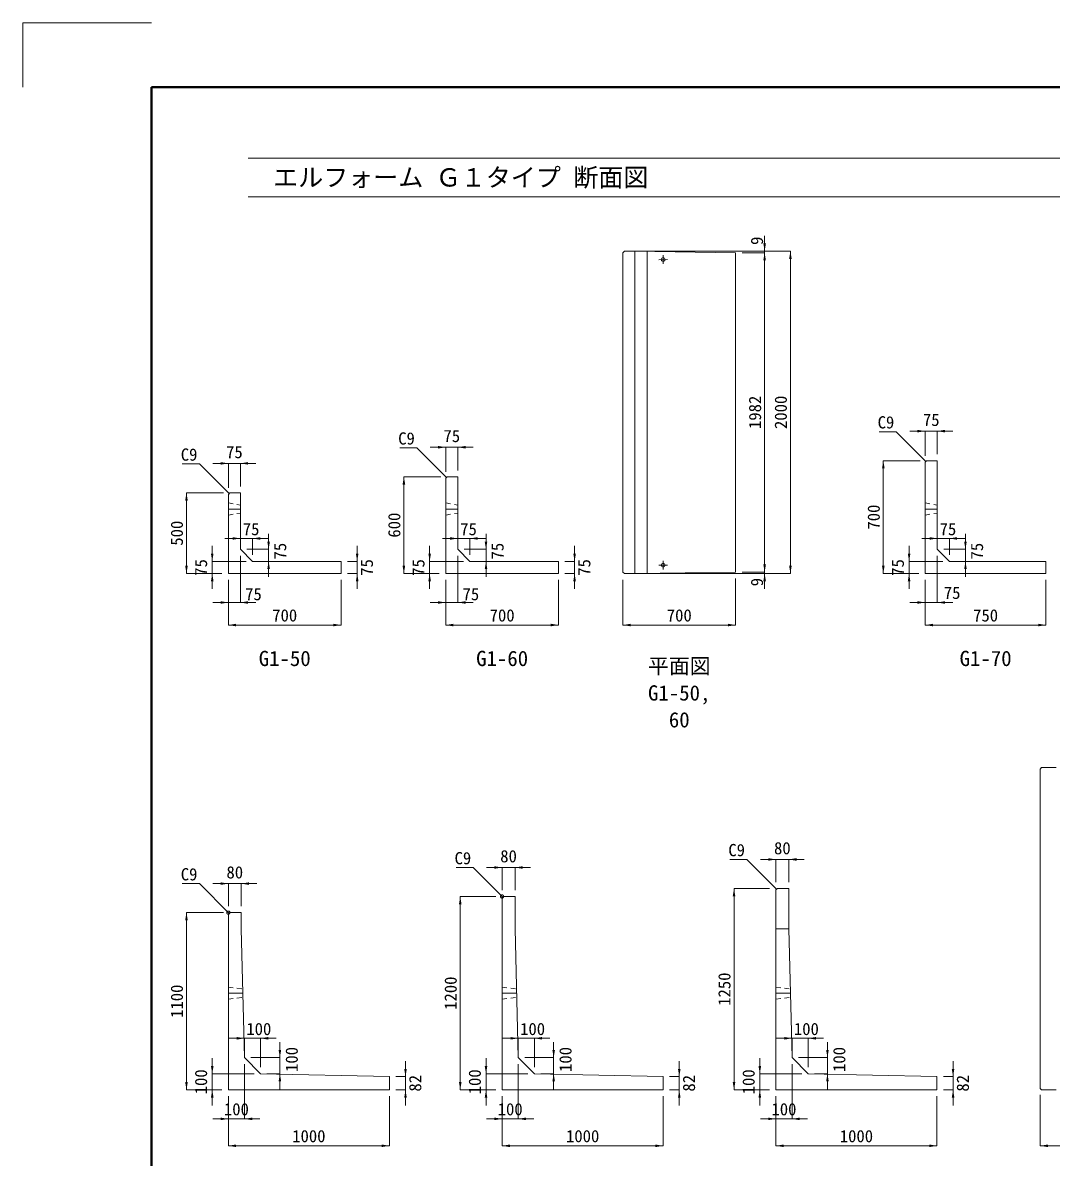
# Model space of a CAD drawing. Units: millimetres at full size, sheet at 1:40. Extents: x 264549 to 304830, y 59360 to 71273.
# Drawn here: x 288030 to 294417, y 64199 to 71240 of the extents above; entities that cross this region are included whole.
import ezdxf
from ezdxf.enums import TextEntityAlignment as Align

# ---------------------------------------------------------------- set-up
doc = ezdxf.new("R2010")
doc.units = ezdxf.units.MM
doc.header["$LTSCALE"] = 40
doc.header["$PDMODE"] = 32
doc.header["$PDSIZE"] = 20
for name, pattern in [('USER1', [10, 6.25, -1.25, 1.25, -1.25]), ('USER2', [1.35, 0.75, -0.6]), ('USER3', [28.575, 19.05, -3.175, 3.175, -3.175])]:
    doc.linetypes.add(name, pattern=pattern)
doc.layers.add('0_2', color=7, linetype='Continuous')
for name, color, linetype, lineweight in [('Defpoints_3', 7, 'Continuous', 13), ('図枠', 7, 'Continuous', 5), ('寸法線', 7, 'Continuous', 13), ('引出線', 4, 'Continuous', 13), ('本体', 2, 'Continuous', 20), ('補助線', 8, 'USER1', 20), ('ｲﾝｻｰﾄ･ｱﾝｶｰ', 3, 'Continuous', 9)]:
    doc.layers.add(name, color=color, linetype=linetype, lineweight=lineweight)
doc.styles.add('ＭＳ ゴシック', font='')
doc.styles.get('ＭＳ ゴシック').set_extended_font_data('MS Gothic')

# ---------------------------------------------------------------- blocks, each defined once
blk = doc.blocks.new('filled_arrow')
at = {"color": 0, "linetype": 'Continuous', "lineweight": -2}
blk.add_solid([(7.5, 1.25), (0, 0), (7.5, -1.25)], dxfattribs=at)

msp = doc.modelspace()

# ---------------------------------------------------------------- linework, layer by layer
at = {"layer": 'Defpoints_3'}
for p, q in [((288029.61, 71240.27), (288829.61, 71240.27)), ((288029.61, 70840.27), (288029.61, 71240.27))]:
    msp.add_line(p, q, dxfattribs=at)
at = {"layer": '図枠', "lineweight": 40}
for p, q in [((288829.61, 59760.27), (288829.61, 70840.27)), ((288829.61, 70840.27), (304429.61, 70840.27))]:
    msp.add_line(p, q, dxfattribs=at)
at = {"layer": '図枠', "lineweight": 13}
for p, q in [((289429.61, 70400.27), (303829.61, 70400.27)), ((289429.61, 70160.27), (303829.61, 70160.27))]:
    msp.add_line(p, q, dxfattribs=at)
at = {"layer": '寸法線'}
for p, q in [((292636.63, 69918.05), (292636.63, 69717.05)), ((291805.63, 69822.05), (292636.63, 69822.05)), ((291871.63, 69822.05), (292796.63, 69822.05)), ((292496.63, 69813.05), (292636.63, 69813.05)), ((292496.63, 69813.05), (292636.63, 69813.05)), ((292636.63, 69813.05), (292636.63, 67831.05)), ((292796.63, 69822.05), (292796.63, 67822.05)), ((293537.63, 68705.44), (293804.63, 68705.44)), ((293633.63, 68553.05), (293633.63, 68705.44)), ((293708.63, 68562.05), (293708.63, 68705.44)), ((290560.63, 68605.44), (290827.63, 68605.44)), ((290656.63, 68453.05), (290656.63, 68605.44)), ((290731.63, 68462.05), (290731.63, 68605.44)), ((293373.63, 67822.05), (293373.63, 68522.05)), ((293602.63, 68522.05), (293373.63, 68522.05)), ((289210.63, 68505.44), (289477.63, 68505.44)), ((289306.63, 68353.05), (289306.63, 68505.44)), ((289381.63, 68362.05), (289381.63, 68505.44)), ((290396.63, 67822.05), (290396.63, 68422.05)), ((290625.63, 68422.05), (290396.63, 68422.05)), ((289046.63, 67822.05), (289046.63, 68322.05)), ((289275.63, 68322.05), (289046.63, 68322.05)), ((289285.63, 68039.49), (289552.63, 68039.49)), ((289381.63, 68012.05), (289381.63, 68039.49)), ((289456.63, 67937.05), (289456.63, 68039.49)), ((289556.63, 68068.05), (289556.63, 67801.05)), ((290635.63, 68039.49), (290902.63, 68039.49)), ((290731.63, 68012.05), (290731.63, 68039.49)), ((290806.63, 67937.05), (290806.63, 68039.49)), ((290906.63, 68068.05), (290906.63, 67801.05)), ((293612.63, 68039.49), (293879.63, 68039.49)), ((293708.63, 68012.05), (293708.63, 68039.49)), ((293783.63, 67937.05), (293783.63, 68039.49)), ((293883.63, 68068.05), (293883.63, 67801.05)), ((289206.63, 67726.05), (289206.63, 67993.05)), ((289421.63, 67972.05), (289556.63, 67972.05)), ((290106.63, 67726.05), (290106.63, 67993.05)), ((290556.63, 67726.05), (290556.63, 67993.05)), ((290771.63, 67972.05), (290906.63, 67972.05)), ((291456.63, 67726.05), (291456.63, 67993.05)), ((293533.63, 67726.05), (293533.63, 67993.05)), ((293748.63, 67972.05), (293883.63, 67972.05)), ((289416.63, 67897.05), (289206.63, 67897.05)), ((289381.63, 67932.05), (289381.63, 67642.05)), ((289496.63, 67897.05), (289556.63, 67897.05)), ((290046.63, 67897.05), (290106.63, 67897.05)), ((290766.63, 67897.05), (290556.63, 67897.05)), ((290731.63, 67932.05), (290731.63, 67642.05)), ((290846.63, 67897.05), (290906.63, 67897.05)), ((291396.63, 67897.05), (291456.63, 67897.05)), ((292636.63, 67726.05), (292636.63, 67927.05)), ((293743.63, 67897.05), (293533.63, 67897.05)), ((293708.63, 67932.05), (293708.63, 67642.05)), ((293823.63, 67897.05), (293883.63, 67897.05)), ((289266.63, 67822.05), (289046.63, 67822.05)), ((289266.63, 67822.05), (289206.63, 67822.05)), ((290046.63, 67822.05), (290106.63, 67822.05)), ((290616.63, 67822.05), (290396.63, 67822.05)), ((290616.63, 67822.05), (290556.63, 67822.05)), ((291396.63, 67822.05), (291456.63, 67822.05)), ((291805.63, 67822.05), (292636.63, 67822.05)), ((292496.63, 67831.05), (292636.63, 67831.05)), ((292496.63, 67831.05), (292636.63, 67831.05)), ((292496.63, 67822.05), (292796.63, 67822.05)), ((293593.63, 67822.05), (293373.63, 67822.05)), ((293593.63, 67822.05), (293533.63, 67822.05)), ((289306.63, 67782.05), (289306.63, 67642.05)), ((289306.63, 67782.05), (289306.63, 67502.05)), ((290006.63, 67782.05), (290006.63, 67502.05)), ((290656.63, 67782.05), (290656.63, 67642.05)), ((290656.63, 67782.05), (290656.63, 67502.05)), ((291356.63, 67782.05), (291356.63, 67502.05)), ((291756.63, 67782.05), (291756.63, 67502.05)), ((292456.63, 67791.05), (292456.63, 67502.05)), ((293633.63, 67782.05), (293633.63, 67642.05)), ((293633.63, 67782.05), (293633.63, 67502.05)), ((294383.63, 67782.05), (294383.63, 67502.05)), ((289210.63, 67642.05), (289477.63, 67642.05)), ((290560.63, 67642.05), (290827.63, 67642.05)), ((293537.63, 67642.05), (293804.63, 67642.05)), ((289306.63, 67502.05), (290006.63, 67502.05)), ((290656.63, 67502.05), (291356.63, 67502.05)), ((291756.63, 67502.05), (292456.63, 67502.05)), ((293633.63, 67502.05), (294383.63, 67502.05)), ((290910.63, 65997.42), (291182.63, 65997.42)), ((291006.63, 65857.42), (291006.63, 65997.42)), ((291086.63, 65857.42), (291086.63, 65997.42)), ((292610.63, 66047.42), (292882.63, 66047.42)), ((292706.63, 65907.42), (292706.63, 66047.42)), ((292786.63, 65907.42), (292786.63, 66047.42)), ((289210.63, 65897.42), (289482.63, 65897.42)), ((289306.63, 65757.42), (289306.63, 65897.42)), ((289386.63, 65757.42), (289386.63, 65897.42)), ((292446.63, 64617.42), (292446.63, 65867.42)), ((292666.63, 65867.42), (292446.63, 65867.42)), ((290746.63, 64617.42), (290746.63, 65817.42)), ((290966.63, 65817.42), (290746.63, 65817.42)), ((289046.63, 64617.42), (289046.63, 65717.42)), ((289275.63, 65717.42), (289046.63, 65717.42)), ((289310.63, 64937.42), (289602.63, 64937.42)), ((289406.63, 64857.42), (289406.63, 64937.42)), ((289506.63, 64757.42), (289506.63, 64937.42)), ((291010.63, 64937.42), (291302.63, 64937.42)), ((291106.63, 64857.42), (291106.63, 64937.42)), ((291206.63, 64757.42), (291206.63, 64937.42)), ((292710.63, 64937.42), (293002.63, 64937.42)), ((292806.63, 64857.42), (292806.63, 64937.42)), ((292906.63, 64757.42), (292906.63, 64937.42)), ((289626.63, 64913.42), (289626.63, 64621.42)), ((291326.63, 64913.42), (291326.63, 64621.42)), ((293026.63, 64913.42), (293026.63, 64621.42)), ((289206.63, 64521.42), (289206.63, 64813.42)), ((289446.63, 64817.42), (289626.63, 64817.42)), ((290406.63, 64521.42), (290406.63, 64795.42)), ((290906.63, 64521.42), (290906.63, 64813.42)), ((291146.63, 64817.42), (291326.63, 64817.42)), ((292106.63, 64521.42), (292106.63, 64795.42)), ((292606.63, 64521.42), (292606.63, 64813.42)), ((292846.63, 64817.42), (293026.63, 64817.42)), ((293806.63, 64521.42), (293806.63, 64795.42)), ((289466.63, 64717.42), (289206.63, 64717.42)), ((289406.63, 64777.42), (289406.63, 64437.42)), ((289546.63, 64717.42), (289626.63, 64717.42)), ((291166.63, 64717.42), (290906.63, 64717.42)), ((291106.63, 64777.42), (291106.63, 64437.42)), ((291246.63, 64717.42), (291326.63, 64717.42)), ((292866.63, 64717.42), (292606.63, 64717.42)), ((292806.63, 64777.42), (292806.63, 64437.42)), ((292946.63, 64717.42), (293026.63, 64717.42)), ((290346.63, 64699.42), (290406.63, 64699.42)), ((292046.63, 64699.42), (292106.63, 64699.42)), ((293746.63, 64699.42), (293806.63, 64699.42)), ((289266.63, 64617.42), (289046.63, 64617.42)), ((289266.63, 64617.42), (289206.63, 64617.42)), ((289306.63, 64577.42), (289306.63, 64270.37)), ((289306.63, 64577.42), (289306.63, 64437.42)), ((290306.63, 64577.42), (290306.63, 64270.37)), ((290346.63, 64617.42), (290406.63, 64617.42)), ((290966.63, 64617.42), (290746.63, 64617.42)), ((290966.63, 64617.42), (290906.63, 64617.42)), ((291006.63, 64577.42), (291006.63, 64270.37)), ((291006.63, 64577.42), (291006.63, 64437.42)), ((292006.63, 64577.42), (292006.63, 64270.37)), ((292046.63, 64617.42), (292106.63, 64617.42)), ((292666.63, 64617.42), (292446.63, 64617.42)), ((292666.63, 64617.42), (292606.63, 64617.42)), ((292706.63, 64577.42), (292706.63, 64270.37)), ((292706.63, 64577.42), (292706.63, 64437.42)), ((293706.63, 64577.42), (293706.63, 64270.37)), ((293746.63, 64617.42), (293806.63, 64617.42)), ((294347.63, 64586.42), (294347.63, 64270.4)), ((289210.63, 64437.42), (289502.63, 64437.42)), ((290910.63, 64437.42), (291202.63, 64437.42)), ((292610.63, 64437.42), (292902.63, 64437.42)), ((289306.63, 64270.37), (290306.63, 64270.37)), ((291006.63, 64270.37), (292006.63, 64270.37)), ((292706.63, 64270.37), (293706.63, 64270.37)), ((294347.63, 64270.4), (295347.63, 64270.4))]:
    msp.add_line(p, q, dxfattribs=at)
at = {"layer": '寸法線', "linetype": 'USER3', "lineweight": 5}
for p, q in [((292006.63, 69796.86), (292006.63, 69742.91)), ((291979.66, 69769.49), (292033.61, 69770.28)), ((292006.63, 67901.2), (292006.63, 67847.24)), ((291979.66, 67873.82), (292033.61, 67874.62))]:
    msp.add_line(p, q, dxfattribs=at)
at = {"layer": '引出線'}
for points in [[(293638.13, 68517.55), (293453.64, 68702.04), (293347.83, 68702.04)], [(290661.13, 68417.55), (290476.64, 68602.04), (290370.83, 68602.04)], [(289311.13, 68317.55), (289126.64, 68502.04), (289020.83, 68502.04)], [(291011.13, 65812.92), (290826.64, 65997.41), (290720.83, 65997.41)], [(292711.13, 65862.92), (292526.64, 66047.41), (292420.83, 66047.41)], [(289311.13, 65712.92), (289126.64, 65897.41), (289020.83, 65897.41)]]:
    msp.add_lwpolyline(points, dxfattribs=at)
at = {"layer": '本体'}
for p, q in [((291765.63, 69822.05), (291756.63, 69813.05)), ((291756.63, 67831.05), (291756.63, 69813.05)), ((291765.63, 69822.05), (291831.63, 69822.05)), ((291831.63, 67822.05), (291831.63, 69822.05)), ((291831.63, 69822.05), (292456.63, 69813.05)), ((291906.63, 67822.98), (291906.63, 69821.12)), ((292456.63, 67831.05), (292456.63, 69813.05)), ((293633.63, 68513.05), (293642.63, 68522.05)), ((293633.63, 67822.05), (293633.63, 68513.05)), ((293642.63, 68522.05), (293708.63, 68522.05)), ((293708.63, 67972.05), (293708.63, 68522.05)), ((290656.63, 68413.05), (290665.63, 68422.05)), ((290656.63, 67822.05), (290656.63, 68413.05)), ((290665.63, 68422.05), (290731.63, 68422.05)), ((290731.63, 67972.05), (290731.63, 68422.05)), ((289306.63, 68313.05), (289315.63, 68322.05)), ((289306.63, 67822.05), (289306.63, 68313.05)), ((289315.63, 68322.05), (289381.63, 68322.05)), ((289381.63, 67972.05), (289381.63, 68322.05)), ((289381.63, 67972.05), (289456.63, 67897.05)), ((290731.63, 67972.05), (290806.63, 67897.05)), ((293708.63, 67972.05), (293783.63, 67897.05)), ((289456.63, 67897.05), (290006.63, 67897.05)), ((290006.63, 67822.05), (290006.63, 67897.05)), ((290806.63, 67897.05), (291356.63, 67897.05)), ((291356.63, 67822.05), (291356.63, 67897.05)), ((293783.63, 67897.05), (294383.63, 67897.05)), ((294383.63, 67822.05), (294383.63, 67897.05)), ((289306.63, 67822.05), (290006.63, 67822.05)), ((290656.63, 67822.05), (291356.63, 67822.05)), ((291756.63, 67831.05), (291765.63, 67822.05)), ((291765.63, 67822.05), (291831.63, 67822.05)), ((291831.63, 67822.05), (292456.63, 67831.05)), ((293633.63, 67822.05), (294383.63, 67822.05)), ((294356.63, 66617.42), (294347.63, 66608.42)), ((294356.63, 66617.42), (294447.63, 66617.42)), ((294347.63, 66608.42), (294347.63, 64626.42)), ((292715.63, 65867.42), (292706.63, 65858.42)), ((292706.63, 64617.42), (292706.63, 65858.42)), ((292715.63, 65867.42), (292786.63, 65867.42)), ((292786.63, 65617.42), (292786.63, 65867.42)), ((291015.63, 65817.42), (291006.63, 65808.42)), ((291006.63, 64617.42), (291006.63, 65808.42)), ((291015.63, 65817.42), (291086.63, 65817.42)), ((291086.63, 65617.42), (291086.63, 65817.42)), ((289315.63, 65717.42), (289306.63, 65708.42)), ((289306.63, 64617.42), (289306.63, 65708.42)), ((289315.63, 65717.42), (289386.63, 65717.42)), ((289386.63, 65617.42), (289386.63, 65717.42)), ((289406.63, 64817.42), (289386.63, 65617.42)), ((291106.63, 64817.42), (291086.63, 65617.42)), ((292806.63, 64817.42), (292786.63, 65617.37)), ((289406.63, 64817.42), (289506.63, 64717.42)), ((291106.63, 64817.42), (291206.63, 64717.42)), ((292806.63, 64817.42), (292906.63, 64717.42)), ((289506.63, 64717.42), (290306.63, 64699.42)), ((291206.63, 64717.42), (292006.63, 64699.42)), ((292906.63, 64717.42), (293706.63, 64699.42)), ((290306.63, 64617.42), (290306.63, 64699.42)), ((292006.63, 64617.42), (292006.63, 64699.42)), ((293706.63, 64617.42), (293706.63, 64699.42)), ((289306.63, 64617.42), (290306.63, 64617.42)), ((291006.63, 64617.42), (292006.63, 64617.42)), ((292706.63, 64617.42), (293706.63, 64617.42)), ((294347.63, 64626.42), (294356.63, 64617.42)), ((294356.63, 64617.42), (294447.63, 64617.42))]:
    msp.add_line(p, q, dxfattribs=at)
at = {"layer": '本体', "linetype": 'USER2', "lineweight": 9}
for p, q in [((289306.63, 68259.55), (289381.63, 68247.05)), ((290656.63, 68259.55), (290731.63, 68247.05)), ((293633.63, 68259.55), (293708.63, 68247.05)), ((289306.63, 68184.55), (289381.63, 68197.05)), ((290656.63, 68184.55), (290731.63, 68197.05)), ((293633.63, 68184.55), (293708.63, 68197.05)), ((289306.63, 65254.92), (289396, 65242.67)), ((291006.63, 65254.92), (291096, 65242.67)), ((292706.63, 65254.92), (292796, 65242.67)), ((289306.63, 65179.92), (289397.26, 65192.34)), ((291006.63, 65179.92), (291097.26, 65192.34)), ((292706.63, 65179.92), (292797.26, 65192.34))]:
    msp.add_line(p, q, dxfattribs=at)
at = {"layer": '補助線'}
for p, q in [((289306.63, 68222.05), (289381.63, 68222.05)), ((290656.63, 68222.05), (290731.63, 68222.05)), ((293633.63, 68222.05), (293708.63, 68222.05)), ((289306.63, 65217.42), (289396.63, 65217.42)), ((291006.63, 65217.42), (291096.63, 65217.42)), ((292706.63, 65217.42), (292796.63, 65217.42))]:
    msp.add_line(p, q, dxfattribs=at)
at = {"layer": '補助線', "linetype": 'Continuous'}
msp.add_line((292706.63, 65617.42), (292786.63, 65617.42), dxfattribs=at)
at = {"layer": '補助線'}
for p in [(291006.63, 65817.42), (289306.63, 65717.42)]:
    msp.add_point(p, dxfattribs=at)
at = {"layer": 'ｲﾝｻｰﾄ･ｱﾝｶｰ'}
for centre in [(292006.63, 69769.88), (292006.63, 67874.22)]:
    msp.add_circle(centre, 11.5, dxfattribs=at)

# ---------------------------------------------------------------- block references
at = {"layer": '寸法線', "xscale": 6.4, "yscale": 6.4}
for p, rotation in [((292636.63, 69822.05), 90), ((292636.63, 69813.05), 270), ((292636.63, 69813.05), 270), ((292796.63, 69822.05), 270), ((293633.63, 68705.44), 180), ((290656.63, 68605.44), 180), ((289306.63, 68505.44), 180), ((293373.63, 68522.05), 270), ((290396.63, 68422.05), 270), ((289046.63, 68322.05), 270), ((289381.63, 68039.49), 180), ((289556.63, 67972.05), 90), ((290731.63, 68039.49), 180), ((290906.63, 67972.05), 90), ((293708.63, 68039.49), 180), ((293883.63, 67972.05), 90), ((289206.63, 67897.05), 90), ((289556.63, 67897.05), 270), ((290106.63, 67897.05), 90), ((290556.63, 67897.05), 90), ((290906.63, 67897.05), 270), ((291456.63, 67897.05), 90), ((292636.63, 67831.05), 90), ((292636.63, 67831.05), 90), ((293533.63, 67897.05), 90), ((293883.63, 67897.05), 270), ((289046.63, 67822.05), 90), ((289206.63, 67822.05), 270), ((290106.63, 67822.05), 270), ((290396.63, 67822.05), 90), ((290556.63, 67822.05), 270), ((291456.63, 67822.05), 270), ((292636.63, 67822.05), 270), ((292796.63, 67822.05), 90), ((293373.63, 67822.05), 90), ((293533.63, 67822.05), 270), ((289306.63, 67642.05), 180), ((290656.63, 67642.05), 180), ((293633.63, 67642.05), 180), ((290006.63, 67502.05), 180), ((291356.63, 67502.05), 180), ((292456.63, 67502.05), 180), ((294383.63, 67502.05), 180), ((292706.63, 66047.42), 180), ((291006.63, 65997.42), 180), ((289306.63, 65897.42), 180), ((292446.63, 65867.42), 270), ((290746.63, 65817.42), 270), ((289046.63, 65717.42), 270), ((289406.63, 64937.42), 180), ((291106.63, 64937.42), 180), ((292806.63, 64937.42), 180), ((289626.63, 64817.42), 90), ((291326.63, 64817.42), 90), ((293026.63, 64817.42), 90), ((289206.63, 64717.42), 90), ((289626.63, 64717.42), 270), ((290406.63, 64699.42), 90), ((290906.63, 64717.42), 90), ((291326.63, 64717.42), 270), ((292106.63, 64699.42), 90), ((292606.63, 64717.42), 90), ((293026.63, 64717.42), 270), ((293806.63, 64699.42), 90), ((289046.63, 64617.42), 90), ((290746.63, 64617.42), 90), ((292446.63, 64617.42), 90), ((289206.63, 64617.42), 270), ((290406.63, 64617.42), 270), ((290906.63, 64617.42), 270), ((292106.63, 64617.42), 270), ((292606.63, 64617.42), 270), ((293806.63, 64617.42), 270), ((289306.63, 64437.42), 180), ((291006.63, 64437.42), 180), ((292706.63, 64437.42), 180), ((290306.63, 64270.37), 180), ((292006.63, 64270.37), 180), ((293706.63, 64270.37), 180)]:
    msp.add_blockref('filled_arrow', p, dxfattribs=dict(at, rotation=rotation))
for p in [(293708.63, 68705.44), (290731.63, 68605.44), (289381.63, 68505.44), (289456.63, 68039.49), (290806.63, 68039.49), (293783.63, 68039.49), (289381.63, 67642.05), (290731.63, 67642.05), (293708.63, 67642.05), (289306.63, 67502.05), (290656.63, 67502.05), (291756.63, 67502.05), (293633.63, 67502.05), (292786.63, 66047.42), (291086.63, 65997.42), (289386.63, 65897.42), (289506.63, 64937.42), (291206.63, 64937.42), (292906.63, 64937.42), (289406.63, 64437.42), (291106.63, 64437.42), (292806.63, 64437.42), (289306.63, 64270.37), (291006.63, 64270.37), (292706.63, 64270.37), (294347.63, 64270.4)]:
    msp.add_blockref('filled_arrow', p, dxfattribs=at)
at = {"layer": '引出線', "xscale": 0.133, "yscale": 0.133, "rotation": 135}
for p in [(293638.13, 68517.55), (290661.13, 68417.55), (289311.13, 68317.55), (292711.13, 65862.92), (291011.13, 65812.92), (289311.13, 65712.92)]:
    msp.add_blockref('filled_arrow', p, dxfattribs=at)

# ---------------------------------------------------------------- texts
at = {"layer": '0_2', "style": 'ＭＳ ゴシック'}
for s, p in [('G1-50', (289656.63, 67295)), ('G1-60', (291006.63, 67295)), ('G1-70', (294008.63, 67295))]:
    msp.add_text(s, height=94.94, dxfattribs=at).set_placement(p, align=Align.MIDDLE_CENTER)
for s, p in [('平面図', (291912.38, 67295)), ('G1-50,', (291912.38, 67128.34)), ('60', (292041.88, 66961.67))]:
    msp.add_text(s, height=94.94, dxfattribs=at).set_placement(p, align=Align.TOP_LEFT)
at = {"layer": '図枠', "style": 'ＭＳ ゴシック'}
msp.add_text('\u3000エルフォーム Ｇ１タイプ 断面図', height=113.9, dxfattribs=at).set_placement((289429.61, 70280.27), align=Align.MIDDLE_LEFT)
at = {"layer": '寸法線', "style": 'ＭＳ ゴシック'}
for s, p in [('9', (292588.63, 69886.91)), ('1982', (292576.63, 68822.05)), ('2000', (292736.63, 68822.05)), ('700', (293313.63, 68172.05)), ('600', (290336.63, 68122.05)), ('500', (288986.63, 68072.05)), ('75', (289627.95, 67960.76)), ('75', (290977.95, 67960.76)), ('75', (293954.95, 67960.76)), ('75', (289136.63, 67859.55)), ('75', (290166.63, 67859.55)), ('75', (290486.63, 67859.55)), ('75', (291516.63, 67859.55)), ('75', (293463.63, 67859.55)), ('9', (292588.63, 67768.51)), ('1200', (290686.63, 65217.42)), ('1250', (292386.63, 65242.42)), ('1100', (288986.63, 65167.42)), ('100', (289699.75, 64806.16)), ('100', (291399.75, 64806.16)), ('100', (293099.75, 64806.16)), ('100', (289136.63, 64667.42)), ('100', (290836.63, 64667.42)), ('100', (292536.63, 64667.42)), ('82', (290466.63, 64658.42)), ('82', (292166.63, 64658.42)), ('82', (293866.63, 64658.42))]:
    msp.add_text(s, height=75.95, rotation=90, dxfattribs=at).set_placement(p, align=Align.MIDDLE_CENTER)
for s, p in [('75', (293671.13, 68775.44)), ('75', (290694.13, 68675.44)), ('75', (289344.13, 68575.44)), ('75', (289448.03, 68097.49)), ('75', (290798.03, 68097.49)), ('75', (293775.03, 68097.49)), ('75', (289462.57, 67694.05)), ('75', (290812.57, 67694.05)), ('75', (293800.88, 67702.05)), ('700', (289656.63, 67562.05)), ('700', (291006.63, 67562.05)), ('700', (292106.63, 67562.05)), ('750', (294008.63, 67562.05)), ('80', (292746.63, 66117.42)), ('80', (291046.63, 66067.42)), ('80', (289346.63, 65967.42)), ('100', (289495.86, 64995.42)), ('100', (291195.86, 64995.42)), ('100', (292895.86, 64995.42)), ('100', (289356.63, 64497.42)), ('100', (291056.63, 64497.42)), ('100', (292756.63, 64497.42)), ('1000', (289806.63, 64330.37)), ('1000', (291506.63, 64330.37)), ('1000', (293206.63, 64330.37))]:
    msp.add_text(s, height=75.95, dxfattribs=at).set_placement(p, align=Align.MIDDLE_CENTER)
at = {"layer": '引出線', "style": 'ＭＳ ゴシック'}
for p in [(293441.64, 68798.04), (290464.64, 68698.04), (289114.64, 68598.04), (292514.64, 66143.41), (290814.64, 66093.41), (289114.64, 65993.41)]:
    msp.add_text('C9', height=75.95, dxfattribs=at).set_placement(p, align=Align.TOP_RIGHT)

doc.saveas('drawing.dxf')
